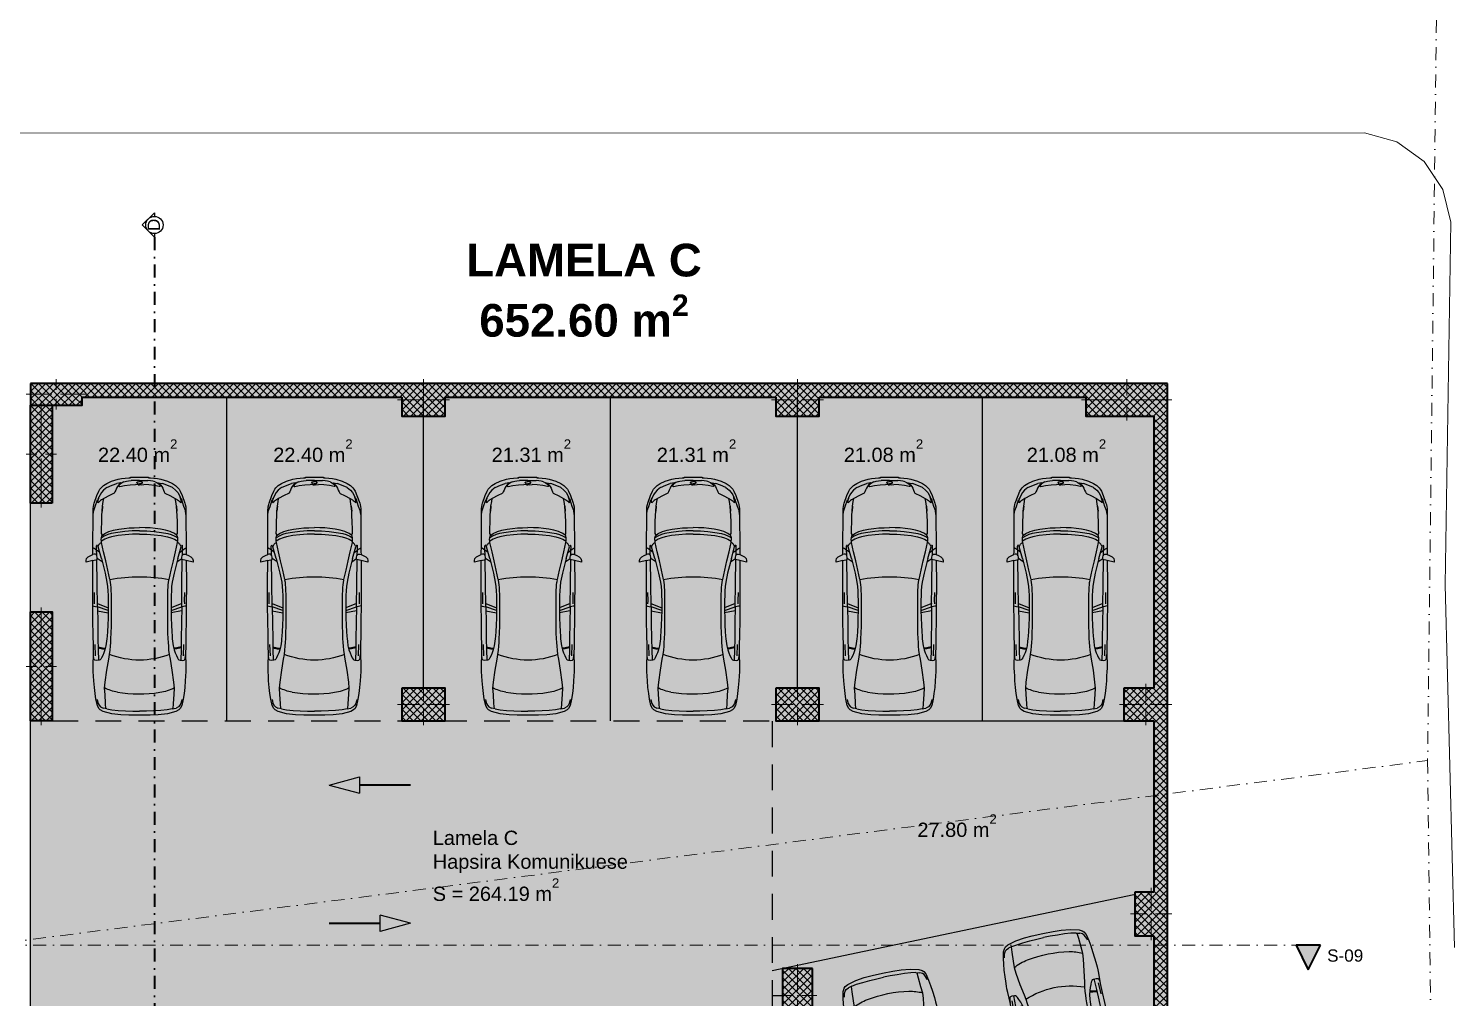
# Model space of a CAD drawing. Header units: millimetres. Extents: x -7085 to 93650, y -113521 to 35214.
# Drawn here: x 52215 to 78425, y -11286 to 6523 of the extents above; entities that cross this region are included whole.
import ezdxf

# ---------------------------------------------------------------- set-up
doc = ezdxf.new("R2010")
doc.units = ezdxf.units.MM
doc.header["$MEASUREMENT"] = 0
doc.linetypes.add('Dot & Dashed', pattern=[502.708322, 238.125, -132.291667, 0, -132.291655])
doc.linetypes.add('Long Dashed', pattern=[793.749976, 476.249993, -317.499983])
for name, color, linetype, lineweight, true_color in [('A - Fill Zone_Pen_No__102', 7, 'Continuous', 13, 0xcccccc), ('A - Fill Zone_Pen_No__156', 7, 'Continuous', 20, 0x54689e), ('A - Fill Zone_Pen_No__176', 7, 'Continuous', 15, 0x93a0c6), ('A - Muret_Pen_No__102', 7, 'Continuous', 13, 0xcccccc), ('A - Parcelat_Pen_No__161', 7, 'Continuous', 13, 0x6a6a6a), ('A - Prerjet_Pen_No__48', 7, 'Continuous', 25, 0xa80f02), ('A - Prerjet_Pen_No__8', 7, 'Continuous', 35, 0xa80f02), ('A - Sutereni Polyline_Pen_No__4', 7, 'Continuous', 20, 0x029e21), ('A -Polyline_Pen_No__48', 7, 'Continuous', 25, 0xa80f02), ('A -Polyline_Pen_No__8', 7, 'Continuous', 35, 0xa80f02), ('Annotation - Text_Pen_No__48', 7, 'Continuous', 25, 0xa80f02), ('Marker - Section_Pen_No__25', 7, 'Continuous', 35, 0x40a5ff), ('Marker - Section_Pen_No__85', 7, 'Continuous', 20, 0x80c2ff)]:
    doc.layers.add(name, color=color, linetype=linetype, lineweight=lineweight, true_color=true_color)
for name, color, linetype in [('A - Muret', 7, 'Continuous'), ('A - Pllaka Suteren', 7, 'Continuous'), ('A - Prerjet', 7, 'Continuous'), ('A - Shtyllat', 7, 'Continuous'), ('A -Polyline', 7, 'Continuous'), ('Marker - Section', 7, 'Continuous')]:
    doc.layers.add(name, color=color, linetype=linetype)
for name, color, linetype, lineweight in [('A - Muret_Pen_No__7', 7, 'Continuous', 35), ('A - Pllaka Suteren_Pen_No__42', 8, 'Continuous', 25), ('A - Rrugë_Pen_No__1', 7, 'Continuous', 13), ('A - Shtyllat_Pen_No__1', 7, 'Continuous', 13), ('A - Shtyllat_Pen_No__7', 7, 'Continuous', 35), ('A -Polyline_Pen_No__42', 8, 'Continuous', 25), ('Interior - Furniture _Pen_No__42', 8, 'Continuous', 25)]:
    doc.layers.add(name, color=color, linetype=linetype, lineweight=lineweight)
doc.styles.add('GENERATED_STYLE_1', font='')
doc.styles.add('GENERATED_STYLE_2', font='')
doc.styles.get('GENERATED_STYLE_1').set_extended_font_data('Arial', bold=True)
doc.styles.get('GENERATED_STYLE_2').set_extended_font_data('Arial')
pattern_1 = [(45, (0, 0), (-68.94291, 68.94291), []), (135, (0, 0), (68.94291, 68.94291), [])]

# ---------------------------------------------------------------- blocks, each defined once
blk = doc.blocks.new('Slab_2', base_point=(52250, 0))
at = {"layer": 'A - Pllaka Suteren_Pen_No__42', "color": 8, "linetype": 'Continuous', "lineweight": 25, "flags": 128}
for points in [[(52250, 0), (73150, 0), (73150, -14958), (72314, -15145), (75434, -29049), (55508, -33521), (54446, -28788), (53340, -23861), (52250, -19001)], [(59350, -14601), (55850, -14601), (55850, -11701), (59350, -11701)], [(52500, -18751), (52500, -15291), (54100, -15291), (54100, -15011), (55600, -15011), (55600, -18751)]]:
    blk.add_lwpolyline(points, close=True, dxfattribs=at)
blk = doc.blocks.new('Wall_13', base_point=(73150, -14958))
at = {"layer": 'A - Muret_Pen_No__102', "linetype": 'Continuous', "lineweight": 13, "true_color": 0xcccccc}
h = blk.add_hatch(dxfattribs=at)
h.set_pattern_fill('Concrete_Block', color=254, style=0, pattern_type=2)
h.set_pattern_definition(pattern_1)
h.paths.add_polyline_path([(72900, -600), (72900, -5600), (73150, -5600), (73150, -600)])
h = blk.add_hatch(dxfattribs=at)
h.set_pattern_fill('Concrete_Block', color=254, style=0, pattern_type=2)
h.set_pattern_definition(pattern_1)
h.paths.add_polyline_path([(72900, -9351), (73150, -9351), (73150, -6200), (72900, -6200)])
h = blk.add_hatch(dxfattribs=at)
h.set_pattern_fill('Concrete_Block', color=254, style=0, pattern_type=2)
h.set_pattern_definition(pattern_1)
h.paths.add_polyline_path([(73150, -10151), (72900, -10151), (72900, -14604), (73062, -14567), (73150, -14958)])
at = {"layer": 'A - Muret_Pen_No__7', "color": 7, "linetype": 'Continuous', "lineweight": 35, "flags": 128}
for points in [[(72900, -600), (72900, -5600)], [(73150, -5600), (73150, -600)], [(72900, -6200), (72900, -9351)], [(73150, -9351), (73150, -6200)], [(72900, -10151), (72900, -14604)], [(73150, -14958), (73150, -10151)]]:
    blk.add_lwpolyline(points, dxfattribs=at)
blk = doc.blocks.new('Wall_14', base_point=(73150, 0))
at = {"layer": 'A - Muret_Pen_No__102', "linetype": 'Continuous', "lineweight": 13, "true_color": 0xcccccc}
h = blk.add_hatch(dxfattribs=at)
h.set_pattern_fill('Concrete_Block', color=254, style=0, pattern_type=2)
h.set_pattern_definition(pattern_1)
h.paths.add_polyline_path([(53200, -250), (59075, -250), (59075, 0), (53200, 0)])
h = blk.add_hatch(dxfattribs=at)
h.set_pattern_fill('Concrete_Block', color=254, style=0, pattern_type=2)
h.set_pattern_definition(pattern_1)
h.paths.add_polyline_path([(59875, -250), (65950, -250), (65950, 0), (59875, 0)])
h = blk.add_hatch(dxfattribs=at)
h.set_pattern_fill('Concrete_Block', color=254, style=0, pattern_type=2)
h.set_pattern_definition(pattern_1)
h.paths.add_polyline_path([(71650, 0), (66750, 0), (66750, -250), (71650, -250)])
at = {"layer": 'A - Muret_Pen_No__7', "color": 7, "linetype": 'Continuous', "lineweight": 35, "flags": 128}
for points in [[(59075, 0), (53200, 0)], [(65950, 0), (59875, 0)], [(71650, 0), (66750, 0)], [(53200, -250), (59075, -250)], [(59875, -250), (65950, -250)], [(66750, -250), (71650, -250)]]:
    blk.add_lwpolyline(points, dxfattribs=at)
blk = doc.blocks.new('Column_55', base_point=(52450, -1300))
at = {"layer": 'A - Shtyllat', "linetype": 'Continuous', "lineweight": 0, "true_color": 0x000000}
h = blk.add_hatch(dxfattribs=at)
h.set_pattern_fill('Concrete_Block', color=18, style=0, pattern_type=2)
h.set_pattern_definition(pattern_1)
h.paths.add_polyline_path([(52650, -2200), (52650, -400), (52250, -400), (52250, -2200)])
at = {"layer": 'A - Shtyllat_Pen_No__1', "color": 7, "linetype": 'Continuous', "lineweight": 13}
for p, q in [((52450, -1220), (52450, -320)), ((52370, -1300), (52170, -1300)), ((52530, -1300), (52730, -1300)), ((52450, -1380), (52450, -2280))]:
    blk.add_line(p, q, dxfattribs=at)
blk.add_point((52450, -1300), dxfattribs=at)
at = {"layer": 'A - Shtyllat_Pen_No__7', "color": 7, "linetype": 'Continuous', "lineweight": 35, "flags": 128}
blk.add_lwpolyline([(52650, -2200), (52250, -2200), (52250, -400), (52650, -400)], close=True, dxfattribs=at)
blk = doc.blocks.new('Column_56', base_point=(52725, -200))
at = {"layer": 'A - Shtyllat', "linetype": 'Continuous', "lineweight": 0, "true_color": 0x000000}
h = blk.add_hatch(dxfattribs=at)
h.set_pattern_fill('Concrete_Block', color=18, style=0, pattern_type=2)
h.set_pattern_definition(pattern_1)
h.paths.add_polyline_path([(52250, 0), (52250, -250), (53200, -250), (53200, 0)])
h = blk.add_hatch(dxfattribs=at)
h.set_pattern_fill('Concrete_Block', color=18, style=0, pattern_type=2)
h.set_pattern_definition(pattern_1)
h.paths.add_polyline_path([(53200, -250), (52250, -250), (52250, -400), (53200, -400)])
at = {"layer": 'A - Shtyllat_Pen_No__1', "color": 7, "linetype": 'Continuous', "lineweight": 13}
for p, q in [((52725, -120), (52725, 80)), ((52645, -200), (52170, -200)), ((52805, -200), (53280, -200)), ((52725, -280), (52725, -480))]:
    blk.add_line(p, q, dxfattribs=at)
blk.add_point((52725, -200), dxfattribs=at)
at = {"layer": 'A - Shtyllat_Pen_No__7', "color": 7, "linetype": 'Continuous', "lineweight": 35, "flags": 128}
for points in [[(52250, 0), (52250, -250)], [(53200, 0), (52250, 0)], [(52250, -250), (52250, -400), (53200, -400), (53200, -250)]]:
    blk.add_lwpolyline(points, dxfattribs=at)
blk = doc.blocks.new('Column_57', base_point=(52450, -5200))
at = {"layer": 'A - Shtyllat', "linetype": 'Continuous', "lineweight": 0, "true_color": 0x000000}
h = blk.add_hatch(dxfattribs=at)
h.set_pattern_fill('Concrete_Block', color=18, style=0, pattern_type=2)
h.set_pattern_definition(pattern_1)
h.paths.add_polyline_path([(52650, -6200), (52650, -4200), (52250, -4200), (52250, -6200)])
at = {"layer": 'A - Shtyllat_Pen_No__1', "color": 7, "linetype": 'Continuous', "lineweight": 13}
for p, q in [((52450, -5120), (52450, -4120)), ((52370, -5200), (52170, -5200)), ((52530, -5200), (52730, -5200)), ((52450, -5280), (52450, -6280))]:
    blk.add_line(p, q, dxfattribs=at)
blk.add_point((52450, -5200), dxfattribs=at)
at = {"layer": 'A - Shtyllat_Pen_No__7', "color": 7, "linetype": 'Continuous', "lineweight": 35, "flags": 128}
blk.add_lwpolyline([(52650, -6200), (52250, -6200), (52250, -4200), (52650, -4200)], close=True, dxfattribs=at)
blk = doc.blocks.new('Column_75', base_point=(59475, -300))
at = {"layer": 'A - Shtyllat', "linetype": 'Continuous', "lineweight": 0, "true_color": 0x000000}
h = blk.add_hatch(dxfattribs=at)
h.set_pattern_fill('Concrete_Block', color=18, style=0, pattern_type=2)
h.set_pattern_definition(pattern_1)
h.paths.add_polyline_path([(59075, 0), (59075, -250), (59875, -250), (59875, 0)])
h = blk.add_hatch(dxfattribs=at)
h.set_pattern_fill('Concrete_Block', color=18, style=0, pattern_type=2)
h.set_pattern_definition(pattern_1)
h.paths.add_polyline_path([(59875, -250), (59075, -250), (59075, -600), (59875, -600)])
at = {"layer": 'A - Shtyllat_Pen_No__1', "color": 7, "linetype": 'Continuous', "lineweight": 13}
for p, q in [((59475, -220), (59475, 80)), ((59395, -300), (58995, -300)), ((59475, -380), (59475, -680)), ((59555, -300), (59955, -300))]:
    blk.add_line(p, q, dxfattribs=at)
blk.add_point((59475, -300), dxfattribs=at)
at = {"layer": 'A - Shtyllat_Pen_No__7', "color": 7, "linetype": 'Continuous', "lineweight": 35, "flags": 128}
for points in [[(59875, 0), (59075, 0)], [(59075, -250), (59075, -600), (59875, -600), (59875, -250)]]:
    blk.add_lwpolyline(points, dxfattribs=at)
blk = doc.blocks.new('Column_76', base_point=(59475, -5900))
at = {"layer": 'A - Shtyllat', "linetype": 'Continuous', "lineweight": 0, "true_color": 0x000000}
h = blk.add_hatch(dxfattribs=at)
h.set_pattern_fill('Concrete_Block', color=18, style=0, pattern_type=2)
h.set_pattern_definition(pattern_1)
h.paths.add_polyline_path([(59075, -5600), (59075, -6200), (59875, -6200), (59875, -5600)])
at = {"layer": 'A - Shtyllat_Pen_No__1', "color": 7, "linetype": 'Continuous', "lineweight": 13}
for p, q in [((59475, -5820), (59475, -5520)), ((59395, -5900), (58995, -5900)), ((59475, -5980), (59475, -6280)), ((59555, -5900), (59955, -5900))]:
    blk.add_line(p, q, dxfattribs=at)
blk.add_point((59475, -5900), dxfattribs=at)
at = {"layer": 'A - Shtyllat_Pen_No__7', "color": 7, "linetype": 'Continuous', "lineweight": 35, "flags": 128}
blk.add_lwpolyline([(59075, -5600), (59075, -6200), (59875, -6200), (59875, -5600)], close=True, dxfattribs=at)
blk = doc.blocks.new('Column_77', base_point=(66350, -300))
at = {"layer": 'A - Shtyllat', "linetype": 'Continuous', "lineweight": 0, "true_color": 0x000000}
h = blk.add_hatch(dxfattribs=at)
h.set_pattern_fill('Concrete_Block', color=18, style=0, pattern_type=2)
h.set_pattern_definition(pattern_1)
h.paths.add_polyline_path([(65950, 0), (65950, -250), (66750, -250), (66750, 0)])
h = blk.add_hatch(dxfattribs=at)
h.set_pattern_fill('Concrete_Block', color=18, style=0, pattern_type=2)
h.set_pattern_definition(pattern_1)
h.paths.add_polyline_path([(66750, -250), (65950, -250), (65950, -600), (66750, -600)])
at = {"layer": 'A - Shtyllat_Pen_No__1', "color": 7, "linetype": 'Continuous', "lineweight": 13}
for p, q in [((66350, -220), (66350, 80)), ((66270, -300), (65870, -300)), ((66350, -380), (66350, -680)), ((66430, -300), (66830, -300))]:
    blk.add_line(p, q, dxfattribs=at)
blk.add_point((66350, -300), dxfattribs=at)
at = {"layer": 'A - Shtyllat_Pen_No__7', "color": 7, "linetype": 'Continuous', "lineweight": 35, "flags": 128}
for points in [[(66750, 0), (65950, 0)], [(65950, -250), (65950, -600), (66750, -600), (66750, -250)]]:
    blk.add_lwpolyline(points, dxfattribs=at)
blk = doc.blocks.new('Column_78', base_point=(66350, -5900))
at = {"layer": 'A - Shtyllat', "linetype": 'Continuous', "lineweight": 0, "true_color": 0x000000}
h = blk.add_hatch(dxfattribs=at)
h.set_pattern_fill('Concrete_Block', color=18, style=0, pattern_type=2)
h.set_pattern_definition(pattern_1)
h.paths.add_polyline_path([(65950, -5600), (65950, -6200), (66750, -6200), (66750, -5600)])
at = {"layer": 'A - Shtyllat_Pen_No__1', "color": 7, "linetype": 'Continuous', "lineweight": 13}
for p, q in [((66350, -5820), (66350, -5520)), ((66270, -5900), (65870, -5900)), ((66350, -5980), (66350, -6280)), ((66430, -5900), (66830, -5900))]:
    blk.add_line(p, q, dxfattribs=at)
blk.add_point((66350, -5900), dxfattribs=at)
at = {"layer": 'A - Shtyllat_Pen_No__7', "color": 7, "linetype": 'Continuous', "lineweight": 35, "flags": 128}
blk.add_lwpolyline([(65950, -5600), (65950, -6200), (66750, -6200), (66750, -5600)], close=True, dxfattribs=at)
blk = doc.blocks.new('Column_79', base_point=(72400, -300))
at = {"layer": 'A - Shtyllat', "linetype": 'Continuous', "lineweight": 0, "true_color": 0x000000}
h = blk.add_hatch(dxfattribs=at)
h.set_pattern_fill('Concrete_Block', color=18, style=0, pattern_type=2)
h.set_pattern_definition(pattern_1)
h.paths.add_polyline_path([(71650, -250), (72900, -250), (73150, 0), (71650, 0)])
h = blk.add_hatch(dxfattribs=at)
h.set_pattern_fill('Concrete_Block', color=18, style=0, pattern_type=2)
h.set_pattern_definition(pattern_1)
h.paths.add_polyline_path([(71650, -250), (71650, -600), (72900, -600), (72900, -250)])
h = blk.add_hatch(dxfattribs=at)
h.set_pattern_fill('Concrete_Block', color=18, style=0, pattern_type=2)
h.set_pattern_definition(pattern_1)
h.paths.add_polyline_path([(72900, -250), (72900, -600), (73150, -600), (73150, 0)])
at = {"layer": 'A - Shtyllat_Pen_No__1', "color": 7, "linetype": 'Continuous', "lineweight": 13}
for p, q in [((72400, -220), (72400, 80)), ((72320, -300), (71570, -300)), ((72400, -380), (72400, -680)), ((72480, -300), (73230, -300))]:
    blk.add_line(p, q, dxfattribs=at)
blk.add_point((72400, -300), dxfattribs=at)
at = {"layer": 'A - Shtyllat_Pen_No__7', "color": 7, "linetype": 'Continuous', "lineweight": 35, "flags": 128}
for points in [[(73150, 0), (71650, 0)], [(71650, -250), (71650, -600), (72900, -600)], [(73150, -600), (73150, 0)]]:
    blk.add_lwpolyline(points, dxfattribs=at)
blk = doc.blocks.new('Column_80', base_point=(66350, -11251))
at = {"layer": 'A - Shtyllat', "linetype": 'Continuous', "lineweight": 0, "true_color": 0x000000}
h = blk.add_hatch(dxfattribs=at)
h.set_pattern_fill('Concrete_Block', color=18, style=0, pattern_type=2)
h.set_pattern_definition(pattern_1)
h.paths.add_polyline_path([(66625, -10751), (66075, -10751), (66075, -11751), (66625, -11751)])
at = {"layer": 'A - Shtyllat_Pen_No__1', "color": 7, "linetype": 'Continuous', "lineweight": 13}
for p, q in [((66350, -11171), (66350, -10671)), ((66270, -11251), (65995, -11251)), ((66430, -11251), (66705, -11251)), ((66350, -11331), (66350, -11831))]:
    blk.add_line(p, q, dxfattribs=at)
blk.add_point((66350, -11251), dxfattribs=at)
at = {"layer": 'A - Shtyllat_Pen_No__7', "color": 7, "linetype": 'Continuous', "lineweight": 35, "flags": 128}
blk.add_lwpolyline([(66625, -10751), (66075, -10751), (66075, -11751), (66625, -11751)], close=True, dxfattribs=at)
blk = doc.blocks.new('Column_82', base_point=(72850, -9751))
at = {"layer": 'A - Shtyllat', "linetype": 'Continuous', "lineweight": 0, "true_color": 0x000000}
h = blk.add_hatch(dxfattribs=at)
h.set_pattern_fill('Concrete_Block', color=18, style=0, pattern_type=2)
h.set_pattern_definition(pattern_1)
h.paths.add_polyline_path([(72550, -9351), (72550, -10151), (72900, -10151), (72900, -9351)])
h = blk.add_hatch(dxfattribs=at)
h.set_pattern_fill('Concrete_Block', color=18, style=0, pattern_type=2)
h.set_pattern_definition(pattern_1)
h.paths.add_polyline_path([(72900, -10151), (73150, -10151), (73150, -9351), (72900, -9351)])
at = {"layer": 'A - Shtyllat_Pen_No__1', "color": 7, "linetype": 'Continuous', "lineweight": 13}
for p, q in [((72850, -9671), (72850, -9271)), ((72770, -9751), (72470, -9751)), ((72850, -9831), (72850, -10231)), ((72930, -9751), (73230, -9751))]:
    blk.add_line(p, q, dxfattribs=at)
blk.add_point((72850, -9751), dxfattribs=at)
at = {"layer": 'A - Shtyllat_Pen_No__7', "color": 7, "linetype": 'Continuous', "lineweight": 35, "flags": 128}
for points in [[(72550, -9351), (72550, -10151), (72900, -10151)], [(72900, -9351), (72550, -9351)], [(73150, -10151), (73150, -9351)]]:
    blk.add_lwpolyline(points, dxfattribs=at)
blk = doc.blocks.new('Column_91', base_point=(72750, -5900))
at = {"layer": 'A - Shtyllat', "linetype": 'Continuous', "lineweight": 0, "true_color": 0x000000}
h = blk.add_hatch(dxfattribs=at)
h.set_pattern_fill('Concrete_Block', color=18, style=0, pattern_type=2)
h.set_pattern_definition(pattern_1)
h.paths.add_polyline_path([(72350, -5600), (72350, -6200), (72900, -6200), (72900, -5600)])
h = blk.add_hatch(dxfattribs=at)
h.set_pattern_fill('Concrete_Block', color=18, style=0, pattern_type=2)
h.set_pattern_definition(pattern_1)
h.paths.add_polyline_path([(73150, -5600), (72900, -5600), (72900, -6200), (73150, -6200)])
at = {"layer": 'A - Shtyllat_Pen_No__1', "color": 7, "linetype": 'Continuous', "lineweight": 13}
for p, q in [((72750, -5820), (72750, -5520)), ((72670, -5900), (72270, -5900)), ((72750, -5980), (72750, -6280)), ((72830, -5900), (73230, -5900))]:
    blk.add_line(p, q, dxfattribs=at)
blk.add_point((72750, -5900), dxfattribs=at)
at = {"layer": 'A - Shtyllat_Pen_No__7', "color": 7, "linetype": 'Continuous', "lineweight": 35, "flags": 128}
for points in [[(72350, -5600), (72350, -6200), (72900, -6200)], [(72900, -5600), (72350, -5600)], [(73150, -6200), (73150, -5600)]]:
    blk.add_lwpolyline(points, dxfattribs=at)
blk = doc.blocks.new('Car 05 22')
at = {"layer": 'Interior - Furniture _Pen_No__42', "color": 8, "linetype": 'Continuous', "lineweight": 25}
for p, q in [((-585, 801), (-706, 776)), ((-483, 817), (-585, 801)), ((-372, 830), (-483, 817)), ((-252, 841), (-372, 830)), ((-168, 845), (-252, 841)), ((-78, 851), (-168, 845)), ((-24, 852), (-78, 851)), ((40, 852), (-24, 852)), ((231, 846), (40, 852)), ((125, 791), (129, 820)), ((126, 744), (125, 791)), ((129, 820), (139, 832)), ((139, 832), (165, 840)), ((165, 840), (195, 844)), ((195, 844), (231, 846)), ((211, 809), (418, 816)), ((400, 848), (231, 846)), ((591, 852), (400, 848)), ((857, 856), (591, 852)), ((1130, 859), (857, 856)), ((1115, 809), (1109, 774)), ((1120, 833), (1115, 809)), ((1121, 838), (1120, 836)), ((1120, 836), (1120, 833)), ((1130, 859), (1121, 838)), ((1536, 860), (1130, 859)), ((1163, 830), (1220, 829)), ((1220, 829), (1370, 831)), ((1958, 858), (1536, 860)), ((1961, 983), (1929, 983)), ((1929, 983), (1958, 858)), ((1958, 858), (1977, 777)), ((1997, 975), (1961, 983)), ((2027, 945), (1997, 975)), ((2055, 898), (2027, 945)), ((2044, 783), (2063, 792)), ((2068, 858), (2055, 898)), ((2063, 792), (2070, 800)), ((2069, 788), (2065, 794)), ((2120, 857), (2068, 858)), ((2075, 836), (2068, 858)), ((2069, 788), (2148, 790)), ((2070, 800), (2075, 809)), ((2075, 809), (2075, 836)), ((2107, 732), (2148, 790)), ((2193, 856), (2120, 857)), ((2148, 790), (2167, 814)), ((2148, 790), (2206, 792)), ((2167, 814), (2182, 834)), ((2182, 834), (2193, 856)), ((2808, 853), (2193, 856)), ((2206, 792), (2227, 791)), ((2227, 791), (2233, 790)), ((2233, 790), (2238, 787)), ((2241, 784), (2238, 787)), ((2856, 853), (2808, 853)), ((2808, 853), (2877, 843)), ((2891, 853), (2856, 853)), ((2877, 843), (2954, 814)), ((2923, 852), (2891, 853)), ((2904, 833), (2905, 833)), ((2945, 849), (2923, 852)), ((2990, 840), (2945, 849)), ((2954, 814), (3076, 775)), ((3014, 833), (2990, 840)), ((3154, 783), (3014, 833)), ((-815, 668), (-855, 511)), ((-785, 722), (-815, 668)), ((-758, 747), (-785, 722)), ((-768, 602), (-783, 510)), ((-768, 602), (-751, 670)), ((-764, 617), (-666, 624)), ((-706, 776), (-758, 747)), ((-729, 716), (-751, 670)), ((-701, 743), (-729, 716)), ((-665, 761), (-701, 743)), ((-666, 624), (-501, 634)), ((-627, 772), (-665, 761)), ((-595, 778), (-627, 772)), ((-501, 634), (-383, 642)), ((-383, 642), (-274, 631)), ((-274, 631), (-56, 601)), ((-56, 601), (146, 567)), ((327, 762), (125, 756)), ((132, 723), (126, 744)), ((147, 711), (132, 723)), ((146, 567), (233, 552)), ((171, 697), (147, 711)), ((213, 677), (171, 697)), ((266, 655), (213, 677)), ((233, 552), (315, 541)), ((319, 636), (266, 655)), ((315, 541), (384, 535)), ((393, 618), (319, 636)), ((522, 765), (327, 762)), ((339, 683), (330, 634)), ((355, 762), (339, 683)), ((357, 683), (347, 629)), ((373, 763), (357, 683)), ((384, 535), (454, 530)), ((475, 607), (393, 618)), ((454, 530), (526, 526)), ((521, 602), (475, 607)), ((570, 597), (521, 602)), ((814, 769), (522, 765)), ((526, 526), (628, 522)), ((653, 591), (570, 597)), ((773, 585), (653, 591)), ((907, 580), (773, 585)), ((1109, 774), (814, 769)), ((1042, 578), (907, 580)), ((1036, 773), (997, 579)), ((1042, 578), (1108, 774)), ((1228, 578), (1042, 578)), ((1173, 775), (1090, 578)), ((1109, 774), (1538, 780)), ((1316, 580), (1228, 578)), ((1403, 584), (1316, 580)), ((1484, 590), (1403, 584)), ((1467, 524), (1511, 528)), ((1562, 601), (1484, 590)), ((1511, 528), (1554, 533)), ((1538, 780), (1975, 786)), ((1554, 533), (1597, 541)), ((1730, 634), (1562, 601)), ((1597, 541), (1597, 541)), ((1611, 544), (1780, 582)), ((2000, 702), (1730, 634)), ((1780, 582), (1953, 621)), ((1939, 686), (1996, 777)), ((1953, 621), (2122, 660)), ((1977, 777), (2020, 777)), ((2000, 702), (2214, 763)), ((2020, 777), (2044, 783)), ((2122, 660), (2294, 698)), ((2227, 770), (2214, 763)), ((2214, 763), (2238, 752)), ((2234, 774), (2227, 770)), ((2238, 777), (2234, 774)), ((2238, 777), (2241, 781)), ((2238, 752), (2259, 740)), ((2241, 781), (2241, 784)), ((2259, 740), (2269, 731)), ((2269, 731), (2279, 722)), ((2279, 722), (2294, 698)), ((2294, 698), (2317, 701)), ((2294, 698), (2294, 698)), ((2317, 701), (2346, 703)), ((2355, 640), (2317, 701)), ((2346, 703), (2379, 702)), ((2380, 575), (2355, 640)), ((2410, 649), (2379, 702)), ((2379, 702), (2411, 694)), ((2397, 514), (2380, 575)), ((2436, 583), (2410, 649)), ((2411, 694), (2411, 694)), ((2429, 682), (2411, 694)), ((2429, 682), (2457, 700)), ((2429, 682), (2429, 682)), ((2429, 682), (2457, 640)), ((2454, 522), (2436, 583)), ((2457, 700), (2535, 698)), ((2457, 640), (2487, 574)), ((2487, 574), (2492, 562)), ((2492, 562), (2518, 477)), ((2535, 698), (2535, 698)), ((2535, 698), (2673, 696)), ((2673, 696), (2787, 691)), ((2787, 691), (2868, 687)), ((2868, 687), (2960, 679)), ((2960, 679), (2868, 687)), ((2960, 679), (3047, 666)), ((3022, 758), (3024, 762)), ((3024, 754), (3022, 758)), ((3024, 762), (3035, 765)), ((3038, 743), (3024, 754)), ((3035, 765), (3047, 764)), ((3051, 731), (3038, 743)), ((3047, 764), (3061, 763)), ((3047, 666), (3100, 657)), ((3065, 715), (3051, 731)), ((3061, 763), (3090, 757)), ((3077, 698), (3065, 715)), ((3100, 763), (3076, 775)), ((3100, 657), (3077, 698)), ((3090, 757), (3108, 751)), ((3114, 753), (3100, 763)), ((3153, 554), (3100, 657)), ((3108, 751), (3123, 746)), ((3123, 746), (3114, 753)), ((3170, 727), (3123, 746)), ((3190, 476), (3153, 554)), ((3236, 748), (3154, 783)), ((3212, 701), (3170, 727)), ((3254, 663), (3212, 701)), ((3269, 728), (3236, 748)), ((3302, 603), (3254, 663)), ((3299, 706), (3269, 728)), ((3337, 663), (3299, 706)), ((3302, 603), (3346, 501)), ((3374, 604), (3337, 663)), ((3418, 513), (3374, 604)), ((-875, 345), (-883, 195)), ((-855, 511), (-875, 345)), ((-795, 391), (-802, 259)), ((-783, 510), (-795, 391)), ((628, 522), (757, 518)), ((757, 518), (1323, 518)), ((1323, 518), (1420, 522)), ((1420, 522), (1467, 524)), ((2419, 396), (2397, 514)), ((2434, 266), (2419, 396)), ((2442, 132), (2434, 266)), ((2478, 401), (2454, 522)), ((2494, 269), (2478, 401)), ((2503, 133), (2494, 269)), ((2518, 477), (2538, 384)), ((2538, 384), (2551, 286)), ((2551, 286), (2560, 194)), ((3199, 467), (3190, 476)), ((3221, 454), (3199, 467)), ((3256, 439), (3221, 454)), ((3288, 425), (3256, 439)), ((3319, 408), (3288, 425)), ((3353, 384), (3319, 408)), ((3325, 377), (3321, 370)), ((3321, 370), (3321, 362)), ((3321, 362), (3338, 277)), ((3328, 380), (3325, 377)), ((3338, 379), (3328, 380)), ((3364, 358), (3338, 379)), ((3338, 277), (3352, 173)), ((3346, 501), (3374, 420)), ((3377, 360), (3353, 384)), ((3397, 316), (3364, 358)), ((3391, 344), (3374, 420)), ((3391, 344), (3377, 360)), ((3408, 289), (3397, 316)), ((3408, 289), (3414, 267)), ((3414, 267), (3418, 243)), ((3457, 393), (3418, 513)), ((3468, 331), (3457, 393)), ((3474, 264), (3468, 331)), ((3478, 200), (3474, 264)), ((-883, 195), (-885, 0)), ((-885, 0), (-883, -195)), ((-807, 125), (-808, 0)), ((-807, -125), (-808, 0)), ((-802, 259), (-807, 125)), ((2444, 0), (2442, 132)), ((2444, 0), (2442, -132)), ((2506, 0), (2503, 133)), ((2560, 194), (2564, 101)), ((2564, 101), (2566, 0)), ((2564, -101), (2566, 0)), ((3352, 173), (3358, 76)), ((3354, 28), (3358, 76)), ((3354, 28), (3354, -1)), ((3354, -28), (3354, 1)), ((3371, 12), (3370, -1)), ((3371, -12), (3370, 1)), ((3372, 24), (3371, 12)), ((3376, 39), (3372, 24)), ((3382, 47), (3376, 39)), ((3386, 48), (3382, 47)), ((3386, 48), (3394, 48)), ((3399, 47), (3394, 48)), ((3404, 39), (3399, 47)), ((3404, 39), (3408, 24)), ((3408, 24), (3410, 8)), ((3410, 8), (3410, 0)), ((3418, 243), (3424, 201)), ((3424, 201), (3428, 152)), ((3432, 40), (3428, 152)), ((3432, 57), (3432, 57)), ((3432, 0), (3432, 40)), ((3432, 0), (3432, -40)), ((3479, 165), (3478, 200)), ((3490, 165), (3479, 165)), ((3490, -165), (3490, 165)), ((-883, -195), (-875, -345)), ((-802, -259), (-807, -125)), ((-795, -391), (-802, -259)), ((2442, -132), (2434, -266)), ((2503, -133), (2494, -269)), ((2506, 0), (2503, -133)), ((2551, -286), (2560, -194)), ((2560, -194), (2564, -101)), ((3338, -277), (3352, -173)), ((3352, -173), (3358, -76)), ((3354, -28), (3358, -76)), ((3372, -24), (3371, -12)), ((3376, -39), (3372, -24)), ((3382, -47), (3376, -39)), ((3386, -48), (3382, -47)), ((3386, -48), (3394, -48)), ((3399, -47), (3394, -48)), ((3404, -39), (3399, -47)), ((3404, -39), (3408, -24)), ((3408, -24), (3410, -8)), ((3410, -8), (3410, 0)), ((3414, -267), (3418, -243)), ((3418, -243), (3424, -201)), ((3424, -201), (3428, -152)), ((3432, -40), (3428, -152)), ((3432, -57), (3432, -57)), ((3474, -264), (3478, -200)), ((3478, -200), (3479, -165)), ((3479, -165), (3490, -165)), ((-875, -345), (-855, -511)), ((-855, -511), (-815, -668)), ((-783, -510), (-795, -391)), ((-768, -602), (-783, -510)), ((526, -526), (628, -522)), ((628, -522), (757, -518)), ((757, -518), (1323, -518)), ((1323, -518), (1420, -522)), ((1420, -522), (1467, -524)), ((1467, -524), (1511, -528)), ((2397, -514), (2380, -575)), ((2419, -396), (2397, -514)), ((2434, -266), (2419, -396)), ((2454, -522), (2436, -583)), ((2478, -401), (2454, -522)), ((2494, -269), (2478, -401)), ((2492, -562), (2518, -477)), ((2518, -477), (2538, -384)), ((2538, -384), (2551, -286)), ((3190, -476), (3153, -554)), ((3199, -467), (3190, -476)), ((3221, -454), (3199, -467)), ((3256, -439), (3221, -454)), ((3288, -425), (3256, -439)), ((3319, -408), (3288, -425)), ((3302, -603), (3346, -501)), ((3353, -384), (3319, -408)), ((3321, -362), (3338, -277)), ((3321, -370), (3321, -362)), ((3325, -377), (3321, -370)), ((3328, -380), (3325, -377)), ((3338, -379), (3328, -380)), ((3364, -358), (3338, -379)), ((3346, -501), (3374, -420)), ((3377, -360), (3353, -384)), ((3397, -316), (3364, -358)), ((3391, -344), (3374, -420)), ((3374, -604), (3418, -513)), ((3391, -344), (3377, -360)), ((3408, -289), (3397, -316)), ((3408, -289), (3414, -267)), ((3418, -513), (3457, -393)), ((3457, -393), (3468, -331)), ((3468, -331), (3474, -264)), ((-815, -668), (-785, -722)), ((-785, -722), (-758, -747)), ((-768, -602), (-751, -670)), ((-764, -617), (-666, -624)), ((-758, -747), (-706, -776)), ((-729, -716), (-751, -670)), ((-701, -743), (-729, -716)), ((-706, -776), (-585, -801)), ((-665, -761), (-701, -743)), ((-666, -624), (-501, -634)), ((-627, -772), (-665, -761)), ((-595, -778), (-627, -772)), ((-501, -634), (-383, -642)), ((-383, -642), (-274, -631)), ((-274, -631), (-56, -601)), ((-56, -601), (146, -567)), ((126, -744), (125, -791)), ((327, -762), (125, -756)), ((132, -723), (126, -744)), ((147, -711), (132, -723)), ((146, -567), (233, -552)), ((171, -697), (147, -711)), ((213, -677), (171, -697)), ((266, -655), (213, -677)), ((233, -552), (315, -541)), ((319, -636), (266, -655)), ((315, -541), (384, -535)), ((393, -618), (319, -636)), ((522, -765), (327, -762)), ((339, -683), (330, -634)), ((355, -762), (339, -683)), ((357, -683), (347, -629)), ((373, -763), (357, -683)), ((384, -535), (454, -530)), ((475, -607), (393, -618)), ((454, -530), (526, -526)), ((521, -602), (475, -607)), ((570, -597), (521, -602)), ((814, -769), (522, -765)), ((653, -591), (570, -597)), ((773, -585), (653, -591)), ((907, -580), (773, -585)), ((1109, -774), (814, -769)), ((1042, -578), (907, -580)), ((1036, -773), (997, -579)), ((1042, -578), (1108, -774)), ((1228, -578), (1042, -578)), ((1173, -775), (1090, -578)), ((1109, -774), (1538, -780)), ((1115, -809), (1109, -774)), ((1316, -580), (1228, -578)), ((1403, -584), (1316, -580)), ((1484, -590), (1403, -584)), ((1562, -601), (1484, -590)), ((1511, -528), (1554, -533)), ((1538, -780), (1975, -786)), ((1554, -533), (1597, -541)), ((1730, -634), (1562, -601)), ((1597, -541), (1597, -541)), ((1611, -544), (1780, -582)), ((2000, -702), (1730, -634)), ((1780, -582), (1953, -621)), ((1939, -686), (1996, -777)), ((1953, -621), (2122, -660)), ((1958, -858), (1977, -777)), ((1977, -777), (2020, -777)), ((2000, -702), (2214, -763)), ((2020, -777), (2044, -783)), ((2044, -783), (2063, -792)), ((2107, -732), (2148, -790)), ((2122, -660), (2294, -698)), ((2214, -763), (2238, -752)), ((2227, -770), (2214, -763)), ((2234, -774), (2227, -770)), ((2238, -777), (2234, -774)), ((2238, -752), (2259, -740)), ((2238, -777), (2241, -781)), ((2241, -784), (2238, -787)), ((2241, -781), (2241, -784)), ((2259, -740), (2269, -731)), ((2269, -731), (2279, -722)), ((2279, -722), (2294, -698)), ((2294, -698), (2317, -701)), ((2294, -698), (2294, -698)), ((2355, -640), (2317, -701)), ((2317, -701), (2346, -703)), ((2346, -703), (2379, -702)), ((2380, -575), (2355, -640)), ((2410, -649), (2379, -702)), ((2379, -702), (2411, -694)), ((2436, -583), (2410, -649)), ((2429, -682), (2411, -694)), ((2411, -694), (2411, -694)), ((2429, -682), (2457, -640)), ((2429, -682), (2429, -682)), ((2429, -682), (2457, -700)), ((2457, -640), (2487, -574)), ((2457, -700), (2535, -698)), ((2487, -574), (2492, -562)), ((2535, -698), (2673, -696)), ((2535, -698), (2535, -698)), ((2673, -696), (2787, -691)), ((2787, -691), (2868, -687)), ((2868, -687), (2960, -679)), ((2960, -679), (2868, -687)), ((2954, -814), (3076, -775)), ((2960, -679), (3047, -666)), ((3014, -833), (3154, -783)), ((3024, -754), (3022, -758)), ((3022, -758), (3024, -762)), ((3038, -743), (3024, -754)), ((3024, -762), (3035, -765)), ((3035, -765), (3047, -764)), ((3051, -731), (3038, -743)), ((3047, -666), (3100, -657)), ((3047, -764), (3061, -763)), ((3065, -715), (3051, -731)), ((3061, -763), (3090, -757)), ((3077, -698), (3065, -715)), ((3100, -763), (3076, -775)), ((3100, -657), (3077, -698)), ((3090, -757), (3108, -751)), ((3153, -554), (3100, -657)), ((3114, -753), (3100, -763)), ((3108, -751), (3123, -746)), ((3123, -746), (3114, -753)), ((3170, -727), (3123, -746)), ((3154, -783), (3236, -748)), ((3212, -701), (3170, -727)), ((3254, -663), (3212, -701)), ((3236, -748), (3269, -728)), ((3302, -603), (3254, -663)), ((3269, -728), (3299, -706)), ((3299, -706), (3337, -663)), ((3337, -663), (3374, -604)), ((-585, -801), (-483, -817)), ((-483, -817), (-372, -830)), ((-372, -830), (-252, -841)), ((-252, -841), (-168, -845)), ((-168, -845), (-78, -851)), ((-78, -851), (-24, -852)), ((-24, -852), (40, -852)), ((40, -852), (231, -846)), ((125, -791), (129, -820)), ((129, -820), (139, -832)), ((139, -832), (165, -840)), ((165, -840), (195, -844)), ((195, -844), (231, -846)), ((211, -809), (418, -816)), ((231, -846), (400, -848)), ((400, -848), (591, -852)), ((591, -852), (857, -856)), ((857, -856), (1130, -859)), ((1120, -833), (1115, -809)), ((1120, -836), (1120, -833)), ((1121, -838), (1120, -836)), ((1130, -859), (1121, -838)), ((1130, -859), (1536, -860)), ((1163, -830), (1220, -829)), ((1220, -829), (1370, -831)), ((1536, -860), (1958, -858)), ((1958, -858), (1929, -983)), ((1929, -983), (1961, -983)), ((1961, -983), (1997, -975)), ((1997, -975), (2027, -945)), ((2027, -945), (2055, -898)), ((2055, -898), (2068, -858)), ((2063, -792), (2070, -800)), ((2069, -788), (2065, -794)), ((2075, -836), (2068, -858)), ((2068, -858), (2120, -857)), ((2069, -788), (2148, -790)), ((2070, -800), (2075, -809)), ((2075, -809), (2075, -836)), ((2120, -857), (2193, -856)), ((2148, -790), (2167, -814)), ((2148, -790), (2206, -792)), ((2167, -814), (2182, -834)), ((2182, -834), (2193, -856)), ((2193, -856), (2808, -853)), ((2206, -792), (2227, -791)), ((2227, -791), (2233, -790)), ((2233, -790), (2238, -787)), ((2808, -853), (2877, -843)), ((2808, -853), (2856, -853)), ((2856, -853), (2891, -853)), ((2877, -843), (2954, -814)), ((2891, -853), (2923, -852)), ((2923, -852), (2945, -849)), ((2945, -849), (2990, -840)), ((2990, -840), (3014, -833))]:
    blk.add_line(p, q, dxfattribs=at)
for centre, radius, start, end in [((493, 218), 973, 154.1545, 170.9117), ((1650, 0), 1520, 158.6992, 201.3008), ((-1245, 0), 2907, 349.2142, 10.7858), ((1856, -2), 2354, 170.8804, 189.9223), ((493, -218), 973, 191.2305, 205.8455)]:
    blk.add_arc(centre, radius, start, end, dxfattribs=at)
blk = doc.blocks.new('Polyline_19', base_point=(59238, -7381))
at = {"layer": 'A -Polyline_Pen_No__48', "linetype": 'Continuous', "lineweight": 25, "true_color": 0xa80f02}
blk.add_hatch(color=14, dxfattribs=at).paths.add_polyline_path([(57738, -7381), (58298, -7531), (58298, -7231)])
at = {"layer": 'A -Polyline_Pen_No__48', "color": 14, "linetype": 'Continuous', "lineweight": 25, "true_color": 0xa80f02}
for p, q in [((57738, -7381), (58298, -7231)), ((58298, -7231), (58298, -7531)), ((57738, -7381), (58298, -7531))]:
    blk.add_line(p, q, dxfattribs=at)
at = {"layer": 'A -Polyline_Pen_No__8', "color": 14, "linetype": 'Continuous', "lineweight": 35, "true_color": 0xa80f02, "flags": 128}
blk.add_lwpolyline([(59238, -7381), (58298, -7381)], dxfattribs=at)
blk = doc.blocks.new('Polyline_20', base_point=(57738, -9922))
at = {"layer": 'A -Polyline_Pen_No__48', "linetype": 'Continuous', "lineweight": 25, "true_color": 0xa80f02}
blk.add_hatch(color=14, dxfattribs=at).paths.add_polyline_path([(59238, -9922), (58679, -9772), (58679, -10072)])
at = {"layer": 'A -Polyline_Pen_No__48', "color": 14, "linetype": 'Continuous', "lineweight": 25, "true_color": 0xa80f02}
for p, q in [((59238, -9922), (58679, -9772)), ((58679, -10072), (58679, -9772)), ((59238, -9922), (58679, -10072))]:
    blk.add_line(p, q, dxfattribs=at)
at = {"layer": 'A -Polyline_Pen_No__8', "color": 14, "linetype": 'Continuous', "lineweight": 35, "true_color": 0xa80f02, "flags": 128}
blk.add_lwpolyline([(57738, -9922), (58679, -9922)], dxfattribs=at)
blk = doc.blocks.new('Cutting Plane_1', base_point=(-2729, -10325))
at = {"layer": 'Marker - Section_Pen_No__25', "linetype": 'Continuous', "lineweight": 35, "true_color": 0x40a5ff}
blk.add_hatch(color=161, dxfattribs=at).paths.add_polyline_path([(75963, -10325), (75513, -10325), (75738, -10775)])
at = {"layer": 'Marker - Section_Pen_No__25', "color": 161, "linetype": 'Continuous', "lineweight": 35, "true_color": 0x40a5ff}
for p, q in [((75963, -10325), (75513, -10325)), ((75513, -10325), (75738, -10775)), ((75738, -10775), (75963, -10325))]:
    blk.add_line(p, q, dxfattribs=at)
at = {"layer": 'Marker - Section_Pen_No__85', "color": 151, "linetype": 'Dot & Dashed', "lineweight": 20, "true_color": 0x80c2ff}
blk.add_line((-2504, -10325), (75513, -10325), dxfattribs=at)
at = {"layer": 'Marker - Section_Pen_No__25', "color": 161, "lineweight": 35, "true_color": 0x40a5ff, "insert": (76748, -10631), "char_height": 225, "attachment_point": 9, "style": 'GENERATED_STYLE_2'}
blk.add_mtext('\\A1;{\\pqr;\\pt0;\\fArial|b0|i0|c0|p34;S-09}', dxfattribs=at)
blk = doc.blocks.new('Cutting Plane_4', base_point=(54530, 2912))
at = {"layer": 'A - Prerjet_Pen_No__48', "color": 14, "linetype": 'Continuous', "lineweight": 25, "true_color": 0xa80f02}
for p, q in [((54305, 2912), (54530, 3137)), ((54530, 2687), (54305, 2912)), ((54530, 3137), (54530, 3071)), ((54530, 2753), (54530, 2687)), ((54530, -22204), (54305, -22429)), ((54530, -22269), (54530, -22204)), ((54305, -22429), (54530, -22654)), ((54530, -22654), (54530, -22588))]:
    blk.add_line(p, q, dxfattribs=at)
for centre in [(54530, 2912), (54530, -22429)]:
    blk.add_circle(centre, 159, dxfattribs=at)
at = {"layer": 'A - Prerjet_Pen_No__8', "color": 14, "linetype": 'Dot & Dashed', "lineweight": 35, "true_color": 0xa80f02}
blk.add_line((54530, 2687), (54530, -22204), dxfattribs=at)
at = {"layer": 'A - Prerjet_Pen_No__48', "color": 14, "lineweight": 25, "true_color": 0xa80f02, "char_height": 225, "rotation": 90, "style": 'GENERATED_STYLE_2'}
for s, insert, attachment_point in [('\\A1;{\\pql;\\pt0;\\fArial|b0|i0|c0|p34;D}', (54630, 2801), 7), ('\\A1;{\\pqr;\\pt0;\\fArial|b0|i0|c0|p34;D}', (54630, -22317), 9)]:
    blk.add_mtext(s, dxfattribs=dict(at, insert=insert, attachment_point=attachment_point))

msp = doc.modelspace()

# ---------------------------------------------------------------- hatches: boundary and pattern name
at = {"layer": 'A - Fill Zone_Pen_No__102', "linetype": 'Continuous', "lineweight": 0, "true_color": 0xf2f2f2}
for points in [[(55863, -6200), (55863, 0), (52250, 0), (52250, -6200)], [(59475, -6200), (59475, 0), (55863, 0), (55863, -6200)], [(62913, -6200), (62913, 0), (59475, 0), (59475, -6200)], [(66350, -6200), (66350, 0), (62913, 0), (62913, -6200)], [(69750, -6200), (69750, 0), (66350, 0), (66350, -6200)], [(73150, -6200), (73150, 0), (69750, 0), (69750, -6200)], [(65884, -10791), (73150, -9262), (73150, -6200), (65884, -6200)], [(65884, -16373), (72271, -14949), (72314, -15144), (73150, -14958), (73150, -9262), (65884, -10791)]]:
    msp.add_hatch(color=7, dxfattribs=at).paths.add_polyline_path(points)
at = {"layer": 'A - Fill Zone_Pen_No__176', "linetype": 'Continuous', "lineweight": 0, "true_color": 0x242831}
msp.add_hatch(color=250, dxfattribs=at).paths.add_polyline_path([(52250, -6200), (52250, -19001), (55725, -19001), (55725, -14726), (59204, -14726), (59930, -17960), (60280, -17881), (61225, -22092), (53340, -23861), (54446, -28788), (62330, -27019), (63392, -31751), (68604, -30582), (65440, -16483), (65928, -16373), (65884, -16178), (65884, -6200)])

# ---------------------------------------------------------------- linework, layer by layer
at = {"layer": 'A - Parcelat_Pen_No__161', "color": 251, "linetype": 'Dot & Dashed', "lineweight": 13, "true_color": 0x6a6a6a, "flags": 128}
msp.add_lwpolyline([(78175, 13495), (76868, 28903), (36954, 31250), (-4039, 35214), (-1402, 28995), (4335, 9785), (4469, 9352), (4547, 9080), (4575, 8977), (7707, -2126), (20173, -14195), (29997, -13043), (42854, -11425), (77930, -6932)], close=True, dxfattribs=at)
at = {"layer": 'A - Parcelat_Pen_No__161', "color": 251, "linetype": 'Dot & Dashed', "lineweight": 13, "true_color": 0x6a6a6a}
msp.add_lwpolyline([(77930, -6932), (78163, -26267)], dxfattribs=at)
at = {"layer": 'A - Rrugë_Pen_No__1', "color": 7, "linetype": 'Continuous', "lineweight": 13}
for points in [[(76768, 4605), (-585, 4601)], [(77366, 4442), (76768, 4605)], [(77869, 4080), (77366, 4442)], [(78213, 3566), (77869, 4080)], [(78355, 2962), (78213, 3566)], [(78256, -3703), (78355, 2962)], [(78425, -10367), (78256, -3703)]]:
    msp.add_lwpolyline(points, dxfattribs=at)
at = {"layer": 'A - Sutereni Polyline_Pen_No__4', "color": 104, "linetype": 'Continuous', "lineweight": 20, "true_color": 0x029e21}
msp.add_lwpolyline([(52250, 0), (52250, -19001), (55508, -33521), (75434, -29049), (72314, -15145), (73150, -14958), (73150, 0)], close=True, dxfattribs=at)
at = {"layer": 'A -Polyline_Pen_No__42', "color": 8, "linetype": 'Continuous', "lineweight": 25}
for points in [[(55863, -6200), (55863, -250)], [(59475, -5600), (59475, -250)], [(62913, -6200), (62913, -250)], [(66350, -5600), (66350, -250)], [(69750, -6200), (69750, -250)], [(66750, -6200), (72350, -6200)], [(65884, -10791), (72531, -9392)], [(65884, -11251), (66075, -11251)]]:
    msp.add_lwpolyline(points, dxfattribs=at)
at = {"layer": 'A -Polyline_Pen_No__42', "color": 8, "linetype": 'Long Dashed', "lineweight": 25}
for points in [[(52650, -6200), (65884, -6200)], [(65884, -6207), (65884, -16178)]]:
    msp.add_lwpolyline(points, dxfattribs=at)

# ---------------------------------------------------------------- block references
at = {"layer": 'A - Muret', "color": 7, "lineweight": 35}
for name, p in [('Wall_14', (73150, 0)), ('Wall_13', (73150, -14958))]:
    msp.add_blockref(name, p, dxfattribs=at)
at = {"layer": 'A - Pllaka Suteren', "color": 8, "linetype": 'Continuous', "lineweight": 25}
msp.add_blockref('Slab_2', (52250, 0), dxfattribs=at)
at = {"layer": 'A - Prerjet', "color": 14, "lineweight": 35, "true_color": 0xa80f02}
msp.add_blockref('Cutting Plane_4', (54530, 2912), dxfattribs=at)
at = {"layer": 'A - Shtyllat', "color": 7, "lineweight": 35}
for name, p in [('Column_56', (52725, -200)), ('Column_75', (59475, -300)), ('Column_77', (66350, -300)), ('Column_79', (72400, -300)), ('Column_55', (52450, -1300)), ('Column_57', (52450, -5200)), ('Column_76', (59475, -5900)), ('Column_78', (66350, -5900)), ('Column_91', (72750, -5900)), ('Column_82', (72850, -9751)), ('Column_80', (66350, -11251))]:
    msp.add_blockref(name, p, dxfattribs=at)
at = {"layer": 'A -Polyline', "color": 14, "linetype": 'Continuous', "lineweight": 35, "true_color": 0xa80f02}
for name, p in [('Polyline_19', (59238, -7381)), ('Polyline_20', (57738, -9922))]:
    msp.add_blockref(name, p, dxfattribs=at)
at = {"layer": 'Interior - Furniture _Pen_No__42', "color": 8, "linetype": 'Continuous', "lineweight": 25, "zscale": 1000}
for p, xscale, rotation in [((54256, -5215), -1, 270), ((57469, -5215), -1, 270), ((61394, -5215), -1, 270), ((64431, -5215), -1, 270), ((68041, -5215), -1, 270), ((71186, -5215), -1, 270), ((71038, -10977), -0.9999999999999998, 101.8878097290296), ((68095, -11705), -0.9999999999999998, 101.8878097290296)]:
    msp.add_blockref('Car 05 22', p, dxfattribs=dict(at, xscale=xscale, rotation=rotation))
at = {"layer": 'Marker - Section', "color": 151, "lineweight": 20, "true_color": 0x80c2ff}
msp.add_blockref('Cutting Plane_1', (-2729, -10325), dxfattribs=at)

# ---------------------------------------------------------------- texts
at = {"layer": 'A - Fill Zone_Pen_No__156', "color": 165, "lineweight": 20, "true_color": 0x54689e, "char_height": 262.5, "attachment_point": 7, "style": 'GENERATED_STYLE_1'}
for s, insert in [('{\\fArial|b0|i0|c0|p34;22.40 m{\\H0.66x;\\S2^  ;}}', (53492, -1447)), ('{\\fArial|b0|i0|c0|p34;22.40 m{\\H0.66x;\\S2^  ;}}', (56713, -1447)), ('{\\fArial|b0|i0|c0|p34;21.31 m{\\H0.66x;\\S2^  ;}}', (60728, -1447)), ('{\\fArial|b0|i0|c0|p34;21.31 m{\\H0.66x;\\S2^  ;}}', (63763, -1447)), ('{\\fArial|b0|i0|c0|p34;21.08 m{\\H0.66x;\\S2^  ;}}', (67200, -1447)), ('{\\fArial|b0|i0|c0|p34;21.08 m{\\H0.66x;\\S2^  ;}}', (70563, -1447)), ('{\\fArial|b0|i0|c0|p34;Lamela C^MHapsira Komunikuese^MS = 264.19 m{\\H0.66x;\\S2^  ;}}', (59645, -9515))]:
    msp.add_mtext(s, dxfattribs=dict(at, insert=insert))
at = {"layer": 'A - Fill Zone_Pen_No__156', "color": 165, "lineweight": 20, "true_color": 0x54689e, "insert": (68553, -8339), "char_height": 262.5, "attachment_point": 7, "rotation": 0.0356, "style": 'GENERATED_STYLE_1'}
msp.add_mtext('{\\fArial|b0|i0|c0|p34;27.80 m{\\H0.66x;\\S2^  ;}}', dxfattribs=at)
at = {"layer": 'Annotation - Text_Pen_No__48', "color": 14, "linetype": 'Continuous', "lineweight": 25, "true_color": 0xa80f02, "insert": (62425, 2567), "char_height": 600, "attachment_point": 2, "line_spacing_factor": 0.93193, "style": 'GENERATED_STYLE_1'}
msp.add_mtext('\\A1;{\\pqc;\\fArial|b1|i0|c0|p34;LAMELA \\fArial|b1|i0|c0|p34;C\\P\\pqc;\\fArial|b1|i0|c0|p34;652.60\\fArial|b1|i0|c0|p34; m\\fArial|b1|i0|c0|p34;\\A1{\\H.66x;\\S2^  ;}}', dxfattribs=at)

doc.saveas('drawing.dxf')
